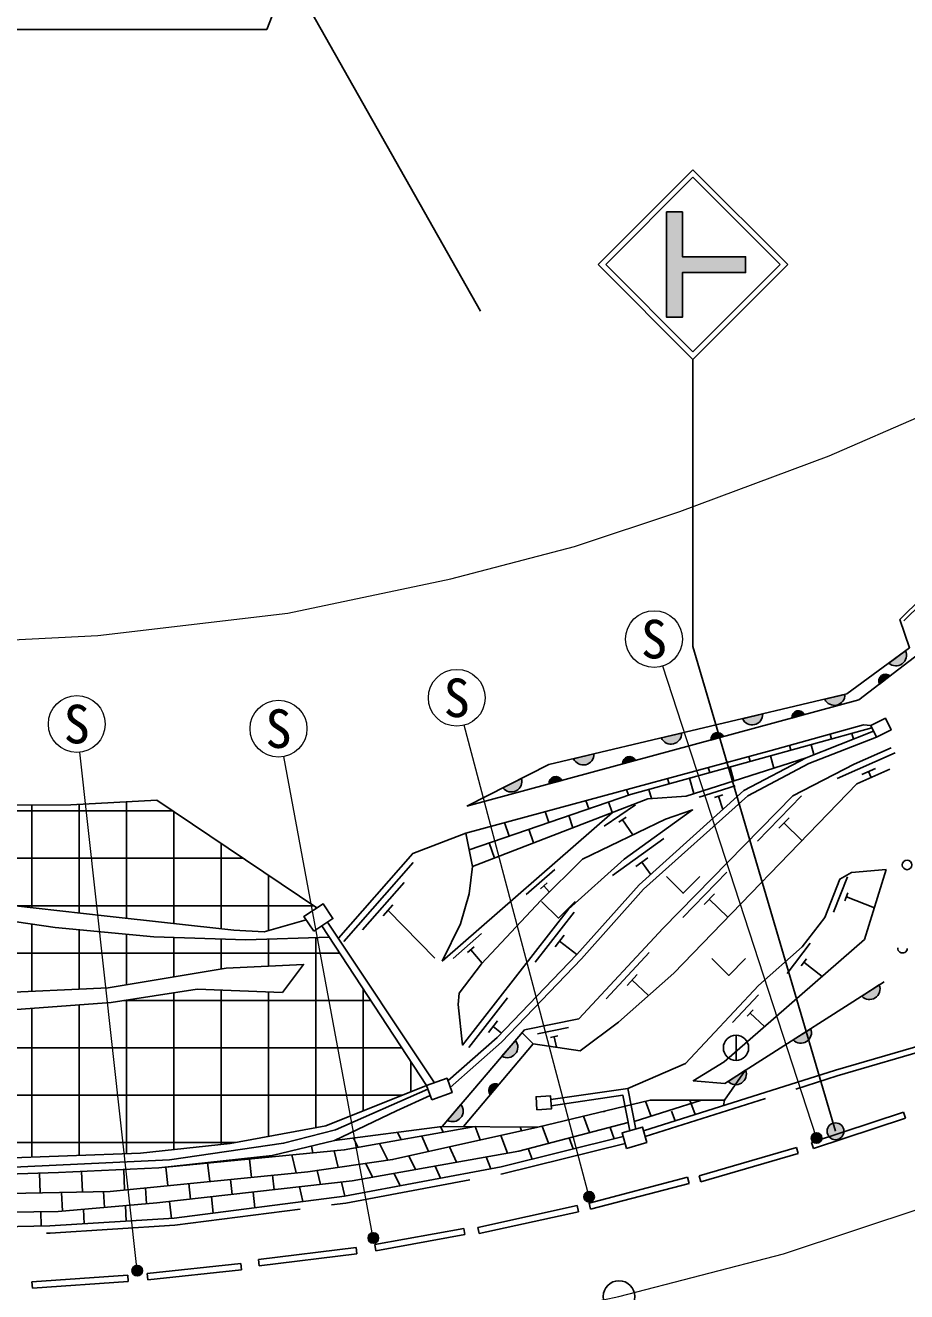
# Model space of a CAD drawing. Units: millimetres at full size, sheet at 1:1000; details may follow other scales. Extents: x 40000 to 680000, y 20000 to 380000.
# Drawn here: x 247199 to 289060, y 258422 to 318555 of the extents above; entities that cross this region are included whole.
import ezdxf
from ezdxf.enums import TextEntityAlignment as Align

# ---------------------------------------------------------------- set-up
doc = ezdxf.new("R2010")
doc.units = ezdxf.units.MM
doc.header["$LTSCALE"] = 1000
doc.linetypes.add('CHAIN', pattern=[18.5, 12, -1.5, 3.5, -1.5])
doc.linetypes.add('DASHED', pattern=[7.5, 6, -1.5])
for name, color, linetype, lineweight in [('M-BGD', 7, 'Continuous', 25), ('M-BMK', 2, 'CHAIN', 13), ('M-BMK-SRVR', 3, 'Continuous', 25), ('M-STR-HTXT', 7, 'Continuous', 13), ('M-STR-STRC', 7, 'Continuous', 25)]:
    doc.layers.add(name, color=color, linetype=linetype, lineweight=lineweight)
doc.styles.add('ＭＳ ゴシック', font='')
doc.styles.get('ＭＳ ゴシック').set_extended_font_data('MS Gothic')
pattern_1 = [(90, (-0, 0), (-2250, 0), []), (180, (-0, 0), (-0, -2250), [])]

msp = doc.modelspace()

# ---------------------------------------------------------------- hatches: boundary and pattern name
at = {"layer": 'M-BGD'}
h = msp.add_hatch(dxfattribs=at)
h.set_pattern_fill('USER', color=256, style=0, pattern_type=2)
h.set_pattern_definition(pattern_1)
h.paths.add_polyline_path([(162873, 286297), (173161, 281024), (177246, 278984), (186406, 275274), (196142, 271632), (197162, 271703), (202452, 269970), (203145, 269291), (204442, 269630), (205324, 268850), (212712, 267367), (218383, 266566), (224700, 266044), (227462, 265969), (235156, 265250), (240505, 264885), (245713, 264753), (252666, 264992), (256932, 265459), (261471, 266301), (266259, 268211), (261640, 275257), (257668, 275126), (253302, 275272), (248621, 275722), (246784, 275981), (241281, 276094), (241350, 272645), (245593, 272592), (251133, 272846), (256736, 273783), (260412, 273964), (259407, 272631), (255360, 272791), (251281, 272158), (246345, 271796), (241341, 271877), (241027, 267891), (235067, 268073), (227781, 268534), (220583, 269274), (215207, 270132), (212752, 269510), (207696, 270551), (202666, 271920), (196198, 274085), (186466, 277622), (180363, 280255), (180423, 283983), (175578, 286396), (176061, 288331), (170072, 291369), (152248, 299954), (149095, 300492), (142160, 302322), (132272, 305442), (129659, 306266), (125556, 307903), (129354, 305369), (131953, 304839), (134804, 302243), (136415, 301335), (136208, 300506), (143712, 296061), (155003, 290387)])
for points in [[(289006, 288860, -0.82183), (288209, 288272)], [(288270, 287658), (287774, 287276, -0.84072)], [(286129, 286786, -0.82183), (285165, 286558)], [(282222, 285859, -0.82183), (281258, 285630)], [(283610, 285661), (284214, 285824, 0.84072)], [(278371, 284945, -0.82183), (277407, 284716)], [(279759, 284618), (280363, 284781, 0.84072)], [(274204, 283956, -0.82183), (273240, 283727)], [(275570, 283483), (276174, 283647, 0.84072)], [(270767, 282793, -0.82183), (269882, 282347)], [(272074, 282537), (272678, 282701, 0.84072)], [(287759, 272985, -0.82183), (286924, 272453)], [(284505, 270911, -0.82183), (283669, 270379)], [(270483, 270352, -0.82183), (269839, 269599)], [(281409, 268939, -0.82183), (280574, 268406)], [(269685, 268254), (269282, 267775, -0.84072)], [(267887, 267315, -0.82183), (267243, 266562)]]:
    msp.add_hatch(color=256, dxfattribs=at).paths.add_polyline_path(points)
h = msp.add_hatch(dxfattribs=at)
h.set_pattern_fill('USER', color=256, style=0, pattern_type=2)
h.set_pattern_definition(pattern_1)
h.paths.add_polyline_path([(239838, 281499), (233730, 281484), (227753, 281751), (223444, 282183), (226086, 281040), (233546, 279999), (243363, 276903), (246590, 276755), (251092, 276256), (257099, 275587), (258539, 275504), (260537, 276087), (260435, 276240), (261047, 276647), (253447, 281756), (249367, 281535)])
at = {"layer": 'M-STR-STRC'}
for points in [[(277659, 304691), (278409, 304691), (278409, 306817), (281409, 306817), (281409, 307567), (278409, 307567), (278409, 309691), (277659, 309691)], [(285338, 265824, -0.41421), (285461, 266376, -0.41421), (286013, 266253, -1)], [(284997, 265840, -1), (284558, 265601, -0.41421), (284658, 265940, -0.41421)], [(274197, 263050, -1), (273758, 262811, -0.41421), (273858, 263150, -0.41421)], [(263946, 261091, -1), (263507, 260852, -0.41421), (263607, 261191, -0.41421)], [(252735, 259541, -1), (252296, 259302, -0.41421), (252396, 259641, -0.41421)]]:
    msp.add_hatch(color=256, dxfattribs=at).paths.add_polyline_path(points)

# ---------------------------------------------------------------- linework, layer by layer
at = {"layer": 'M-BGD'}
for p, q in [((289779, 291117), (288923, 290275)), ((289006, 288860), (288209, 288272)), ((287774, 287276), (288270, 287658)), ((286129, 286786), (285165, 286558)), ((282222, 285859), (281258, 285630)), ((283610, 285661), (284214, 285824)), ((278371, 284945), (277407, 284716)), ((279759, 284618), (280363, 284781)), ((285425, 284898), (285490, 284662)), ((286454, 284928), (286527, 284661)), ((274204, 283956), (273240, 283727)), ((281567, 283839), (281633, 283600)), ((282597, 283866), (282756, 283289)), ((283497, 284366), (283561, 284131)), ((284525, 284397), (284656, 283923)), ((288505, 284008), (285760, 282796)), ((275570, 283483), (276174, 283647)), ((279637, 283316), (279705, 283070)), ((280669, 283335), (280849, 282680)), ((287574, 283269), (286934, 282986)), ((270767, 282793), (269882, 282347)), ((272074, 282537), (272678, 282701)), ((277706, 282794), (277777, 282539)), ((278741, 282804), (278943, 282071)), ((287254, 283128), (287379, 282844)), ((275759, 282267), (275850, 282002)), ((276812, 282273), (276932, 281840)), ((280912, 282448), (279198, 281901)), ((273824, 281743), (273959, 281353)), ((276179, 281538), (274690, 280527)), ((274904, 281677), (275076, 281176)), ((280328, 282010), (279928, 281882)), ((280128, 281946), (280327, 281322)), ((284066, 281962), (281967, 279818)), ((266995, 274111), (275086, 281180)), ((271890, 281220), (272067, 280703)), ((273013, 281028), (273210, 280454)), ((275743, 280952), (275396, 280716)), ((275569, 280834), (276054, 280121)), ((283476, 280930), (282986, 280430)), ((269955, 280696), (270175, 280054)), ((271121, 280378), (271343, 279731)), ((283231, 280680), (284085, 279843)), ((269230, 279729), (269477, 279008)), ((277523, 279940), (275093, 278181)), ((276768, 279023), (276201, 278612)), ((265627, 278804), (262329, 275046)), ((272346, 278468), (270991, 277284)), ((276484, 278817), (276900, 278243)), ((265193, 277855), (263214, 275600)), ((271985, 277833), (271668, 277557)), ((280521, 278342), (278422, 276198)), ((286242, 278120), (285587, 276444)), ((271827, 277695), (272083, 277401)), ((279931, 277310), (279441, 276810)), ((286271, 277369), (286118, 276977)), ((264660, 276792), (264198, 276266)), ((279686, 277060), (280561, 276204)), ((286194, 277173), (287524, 276654)), ((264429, 276529), (266644, 274259)), ((273261, 276439), (271418, 274072)), ((261288, 275794), (266259, 268211)), ((266638, 268346), (261558, 275974)), ((268872, 275433), (267517, 274248)), ((272791, 275347), (272361, 274795)), ((272576, 275071), (273388, 274439)), ((284476, 274964), (283384, 273533)), ((268511, 274798), (268194, 274522)), ((268352, 274660), (268904, 274028)), ((276827, 274524), (274781, 272330)), ((284296, 274234), (284041, 273900)), ((284169, 274067), (285047, 273396)), ((276262, 273478), (275785, 272966)), ((276024, 273222), (276805, 272493)), ((282023, 272516), (280793, 271202)), ((287759, 272985), (286924, 272453)), ((270099, 272380), (268256, 270014)), ((281771, 271807), (281484, 271501)), ((269629, 271289), (269199, 270736)), ((281627, 271654), (282314, 271012)), ((269414, 271013), (269814, 270701)), ((271317, 270194), (270794, 270716)), ((272994, 270974), (271524, 270673)), ((280954, 270601), (280954, 269401)), ((284505, 270911), (283669, 270379)), ((270483, 270352), (269839, 269599)), ((272491, 270565), (272148, 270494)), ((272319, 270530), (272422, 270029)), ((281409, 268939), (280574, 268406)), ((269282, 267775), (269685, 268254)), ((267887, 267315), (267244, 266562)), ((274688, 266992), (274705, 266946)), ((276122, 266507), (279311, 267518)), ((276647, 267461), (276918, 266733)), ((278759, 267518), (279014, 266834)), ((272729, 266523), (272735, 266506)), ((273708, 266758), (274000, 265973)), ((277890, 266986), (278059, 266533)), ((284535, 265500), (288913, 266943)), ((284629, 265215), (289007, 266658)), ((288913, 266943), (289007, 266658)), ((264880, 265993), (265051, 265638)), ((266024, 265811), (266351, 265079)), ((266918, 266263), (267039, 265992)), ((268559, 266262), (268795, 265625)), ((269780, 265845), (270094, 265001)), ((270698, 266247), (270765, 266066)), ((271749, 266289), (272054, 265467)), ((274972, 266226), (275174, 265684)), ((260785, 265334), (260862, 265013)), ((262792, 265717), (263006, 265274)), ((264028, 265456), (264411, 264664)), ((267346, 265301), (267673, 264567)), ((271081, 265214), (271267, 264714)), ((273027, 265720), (273220, 265199)), ((279197, 263930), (283821, 265270)), ((283821, 265270), (283905, 264982)), ((284535, 265500), (284629, 265215)), ((256850, 264661), (256854, 264623)), ((257850, 264720), (257945, 263851)), ((258838, 264879), (258845, 264817)), ((259857, 264915), (260062, 264061)), ((261867, 265110), (262056, 264324)), ((265421, 264871), (265735, 264220)), ((269094, 264821), (269303, 264257)), ((279281, 263642), (283905, 264982)), ((247876, 264047), (247906, 263118)), ((249874, 264127), (249919, 263160)), ((251872, 264219), (251917, 263254)), ((253868, 264333), (253964, 263457)), ((255856, 264551), (255955, 263654)), ((261062, 264180), (261222, 263513)), ((263373, 264514), (263691, 263854)), ((264713, 264037), (264995, 263452)), ((266660, 264386), (266916, 263811)), ((254960, 263556), (255040, 262820)), ((256950, 263753), (257028, 263043)), ((258940, 263950), (259016, 263265)), ((260220, 263400), (260387, 262704)), ((262223, 263625), (262382, 262964)), ((273973, 262623), (278654, 263856)), ((274050, 262333), (278731, 263566)), ((278654, 263856), (278731, 263566)), ((279197, 263930), (279281, 263642)), ((248919, 263139), (248960, 262250)), ((250919, 263180), (250954, 262424)), ((252913, 263353), (252948, 262598)), ((256034, 262932), (256120, 262152)), ((258022, 263154), (258104, 262409)), ((247934, 262222), (247956, 261538)), ((249957, 262337), (249989, 261647)), ((251951, 262511), (251986, 261771)), ((254047, 262709), (254135, 261905)), ((268694, 261474), (273403, 262508)), ((268759, 261181), (273468, 262215)), ((273403, 262508), (273468, 262215)), ((273973, 262623), (274050, 262333)), ((263797, 260664), (268024, 261430)), ((263851, 260369), (268078, 261134)), ((268024, 261430), (268078, 261134)), ((268694, 261474), (268759, 261181)), ((258274, 259954), (262913, 260521)), ((262913, 260521), (262949, 260223)), ((263797, 260664), (263851, 260369)), ((258274, 259954), (258311, 259657)), ((258311, 259657), (262949, 260223)), ((247513, 258888), (252067, 259200)), ((252067, 259200), (252087, 258901)), ((252979, 259286), (257433, 259754)), ((252979, 259286), (253010, 258988)), ((253010, 258988), (257464, 259456)), ((257433, 259754), (257464, 259456)), ((247513, 258888), (247534, 258589)), ((247534, 258589), (252087, 258901))]:
    msp.add_line(p, q, dxfattribs=at)
for points in [[(189293, 335439), (194438, 325997), (196781, 325997), (196781, 323506), (198219, 323506), (198219, 325369), (198912, 325369), (201994, 318305), (216853, 318305), (216853, 320301), (217838, 320301), (217838, 318359), (258664, 318359), (258925, 319005), (259179, 319189), (260781, 319189), (268815, 304984)], [(125138, 306295), (132193, 301690), (142111, 295717), (151232, 291123), (164646, 284440), (176997, 278215), (186166, 274431), (193825, 271531), (202416, 269018), (210461, 267039), (218476, 265554), (225639, 264788), (231129, 264322), (237918, 263984), (243399, 263903), (248777, 264076), (253535, 264296), (258926, 264889), (261878, 265596), (264822, 267016), (266430, 267732)], [(125385, 306624), (132755, 301764), (142055, 296143), (147110, 293567), (156184, 289062), (167566, 283346), (177211, 278566), (182317, 276389), (189994, 273368), (194594, 271711), (197579, 270792), (203145, 269291), (207428, 268131), (216236, 266323), (221714, 265610), (226905, 265051), (233346, 264579), (239903, 264263), (246986, 264346), (254046, 264677), (259466, 265468), (261939, 266108), (266323, 268031)], [(142111, 295717), (153914, 289201), (170556, 280533), (182956, 274280), (193733, 269913), (202530, 267266), (211466, 265102), (221987, 263377), (229971, 262586), (238373, 262094), (248766, 262233), (253453, 262643), (262716, 263680), (270633, 265097), (275834, 266451)], [(268162, 281478), (272063, 283448), (286224, 286809), (289195, 288999), (288735, 290342), (291873, 293432)], [(292375, 293254), (289574, 289909), (289642, 288711), (286792, 286522), (268162, 281478)], [(261640, 275257), (257668, 275126), (253302, 275272), (248621, 275722), (246784, 275981), (241281, 276094), (234872, 278766), (230555, 279644), (226399, 280153), (220041, 282788), (217091, 283060), (214036, 283507), (210924, 284185), (206397, 285478), (199641, 287400), (196788, 289124), (194754, 290720), (194997, 291223)], [(162873, 286297), (173161, 281024), (177246, 278984), (186406, 275274), (196142, 271632), (197162, 271703), (202452, 269970), (203145, 269291), (204442, 269630), (205324, 268850), (212712, 267367), (218383, 266566), (224700, 266044), (227462, 265969), (235156, 265250), (240505, 264885), (245713, 264753), (252666, 264992), (256932, 265459), (261471, 266301), (266259, 268211)], [(267270, 268436), (269609, 270488), (273387, 274439), (276347, 277746), (281332, 282225), (284286, 283778), (287487, 285039)], [(268126, 280201), (282619, 284123), (287006, 285335), (287353, 285314)], [(268284, 279404), (275942, 282034), (287412, 285192)], [(267381, 268122), (269823, 270265), (273614, 274229), (276566, 277528), (281509, 281969), (284414, 283496), (287622, 284760)], [(266997, 266273), (270911, 270853), (273487, 271381), (277496, 275681), (283649, 281965), (286563, 283479), (288316, 284253)], [(268012, 266266), (271317, 270194), (273554, 269860), (275371, 271215), (277993, 273552), (286690, 282532), (288254, 283240)], [(268442, 278607), (276758, 281827), (278582, 281956), (284286, 283778)], [(223444, 282183), (227753, 281751), (233730, 281484), (239838, 281499), (249367, 281535), (253447, 281756), (261047, 276647)], [(260537, 276087), (258539, 275504), (257099, 275587), (251092, 276256), (246590, 276755), (243363, 276903), (233546, 279999), (226086, 281040), (223444, 282183)], [(262070, 275205), (265599, 279228), (268126, 280201)], [(268126, 280201), (268442, 278607), (268286, 277316), (267872, 275888), (266995, 274111)], [(288089, 278469), (286439, 278331), (285878, 278011), (285166, 276188), (284100, 274792), (282024, 272956), (278558, 269253), (275817, 268077)], [(281391, 268927), (280418, 268307), (278919, 268437), (280390, 269333), (287054, 275148), (288089, 278469)], [(271548, 266241), (264645, 264698), (260610, 264115), (251233, 263186), (238374, 262924), (229736, 263369), (221048, 264385), (214693, 265409), (206661, 267140), (198506, 269368), (191535, 271673), (185278, 274239), (178292, 277452), (176997, 278215)], [(277646, 278141), (278441, 277345), (279237, 278141)], [(271719, 276955), (272515, 276160), (273310, 276955)], [(279812, 274238), (280608, 273443), (281403, 274238)], [(245593, 272592), (251133, 272846), (256736, 273783), (260412, 273964), (259407, 272631), (255360, 272791), (251281, 272158), (246345, 271796)], [(280406, 267519), (281391, 268927), (287992, 273133)], [(276559, 266061), (285673, 268933), (291724, 270700)], [(191161, 270433), (199670, 267435), (205927, 265711), (211583, 264428), (217925, 263231), (224157, 262327), (227900, 262015), (233404, 261655), (240709, 261398), (248363, 261545), (254273, 261913), (262361, 262960), (269792, 264348), (275591, 265787)], [(272160, 267549), (275817, 268077), (276192, 266146)], [(272176, 267254), (275582, 267746), (275909, 266066)], [(261878, 265596), (266997, 266273), (271548, 266241), (276883, 267518), (280406, 267519), (280358, 267258)], [(253868, 264333), (262346, 265157), (268559, 266262)]]:
    msp.add_lwpolyline(points, dxfattribs=at)
for points in [[(287622, 284760), (288320, 285099), (288051, 285653), (287353, 285314)], [(267799, 272600), (268863, 273985), (271679, 276999), (273657, 278965), (277599, 280867), (278888, 281298), (275648, 278953), (272992, 276582), (267970, 270134), (267758, 272063)], [(260903, 275537), (261811, 276142), (261343, 276845), (260435, 276240)], [(266502, 267529), (267470, 267873), (267228, 268555), (266259, 268211)], [(271495, 267063), (272185, 267102), (272150, 267717), (271460, 267678)], [(275749, 265225), (276718, 265499), (276510, 266235), (275541, 265962)]]:
    msp.add_lwpolyline(points, close=True, dxfattribs=at)
at = {"layer": 'M-BGD', "linetype": 'DASHED'}
for points in [[(191051, 270114), (199569, 267113), (205845, 265383), (211515, 264097), (217870, 262898), (224119, 261991), (227875, 261678), (233387, 261318), (240706, 261060), (248376, 261208), (254305, 261577), (262414, 262626), (269863, 264018), (275682, 265462)], [(276635, 265792), (285754, 268666), (291856, 270447)]]:
    msp.add_lwpolyline(points, dxfattribs=at)
at = {"layer": 'M-BGD'}
for centre, radius in [((289076, 278686), 225), ((280954, 270001), 600)]:
    msp.add_circle(centre, radius, dxfattribs=at)
for centre, radius, start, end in [((288549, 288645), 505, 227.56585, 25.22404), ((288055, 287424), 318, 47.41486, 207.63259), ((285624, 286767), 505, 204.52268, 2.18087), ((281717, 285840), 505, 204.52268, 2.18087), ((283927, 285690), 318, 25.04259, 185.26032), ((277866, 284926), 505, 204.52268, 2.18087), ((280075, 284647), 318, 25.04259, 185.26032), ((273700, 283937), 505, 204.52268, 2.18087), ((275886, 283513), 318, 25.04259, 185.26032), ((270280, 282657), 505, 217.96817, 15.62636), ((272390, 282566), 318, 25.04259, 185.26032), ((288863, 274730), 225, 176.91007, 356.91007), ((287289, 272801), 505, 223.67803, 21.33622), ((284034, 270727), 505, 223.67803, 21.33622), ((270086, 270039), 505, 240.65384, 38.31203), ((280939, 268755), 505, 223.67803, 21.33622), ((269525, 267979), 318, 59.81148, 220.02921), ((267491, 267002), 505, 240.65384, 38.31203)]:
    msp.add_arc(centre, radius, start, end, dxfattribs=at)
at = {"layer": 'M-BMK'}
msp.add_lwpolyline([(170229, 271434), (178013, 267659), (184807, 264671), (189664, 262880), (196369, 260623), (204586, 258329), (211243, 256935), (221395, 255342), (232011, 254417), (244030, 254195), (253595, 254684), (265345, 256075), (275396, 258193), (283214, 260215), (289944, 262458), (298464, 265643), (304515, 268264), (310337, 271097), (320115, 276405), (331044, 282343)], dxfattribs=at)
at = {"layer": 'M-BMK-SRVR'}
msp.add_circle((275396, 258193), 750, dxfattribs=at)
at = {"layer": 'M-STR-HTXT'}
for p, q in [((284778, 265721), (277480, 288126)), ((273978, 262930), (268037, 285318)), ((252515, 259422), (249792, 284035)), ((263726, 260971), (259471, 283831))]:
    msp.add_line(p, q, dxfattribs=at)
msp.add_lwpolyline([(163650, 314729), (182628, 304482), (186088, 302642), (192699, 299435), (197918, 297140), (201306, 295891), (206665, 294087), (212887, 292350), (217547, 291374), (225632, 290105), (233856, 289389), (243459, 289211), (250640, 289578), (259667, 290647), (267402, 292277), (273289, 293800), (278281, 295463), (285371, 298113), (289895, 300074), (294324, 302228), (303417, 307165), (314335, 313097), (325857, 319347)], dxfattribs=at)
for centre in [(277062, 289410), (267691, 286622), (249643, 285376), (259224, 285158)]:
    msp.add_circle(centre, 1350, dxfattribs=at)
at = {"layer": 'M-STR-STRC'}
for p, q in [((274410, 307192), (278910, 311692)), ((283410, 307192), (278910, 311692)), ((274763, 307192), (278910, 311339)), ((283057, 307192), (278910, 311339)), ((277659, 309691), (278409, 309691)), ((277659, 309691), (277659, 304691)), ((278409, 309691), (278409, 307567)), ((278409, 307567), (281409, 307567)), ((274410, 307192), (278910, 302691)), ((274763, 307192), (278910, 303045)), ((278409, 306817), (281409, 306817)), ((278409, 306817), (278409, 304691)), ((278910, 303045), (283057, 307192)), ((278910, 302692), (283410, 307192)), ((277659, 304691), (278409, 304691)), ((278910, 302691), (278910, 289059)), ((285676, 266039), (278910, 289059))]:
    msp.add_line(p, q, dxfattribs=at)
msp.add_lwpolyline([(277659, 309691), (278409, 309691), (278409, 307567), (281409, 307567), (281409, 306817), (278409, 306817), (278409, 304691), (277659, 304691)], close=True, dxfattribs=at)
for centre, radius in [((285676, 266039), 400), ((284778, 265721), 250), ((273978, 262930), 250), ((263726, 260971), 250), ((252515, 259422), 250)]:
    msp.add_circle(centre, radius, dxfattribs=at)

# ---------------------------------------------------------------- texts
at = {"layer": 'M-STR-HTXT', "style": 'ＭＳ ゴシック'}
for p in [(277062, 289410), (267691, 286622), (249643, 285376), (259224, 285158)]:
    msp.add_text('S', height=1833, dxfattribs=at).set_placement(p, align=Align.MIDDLE_CENTER)

doc.saveas('drawing.dxf')
